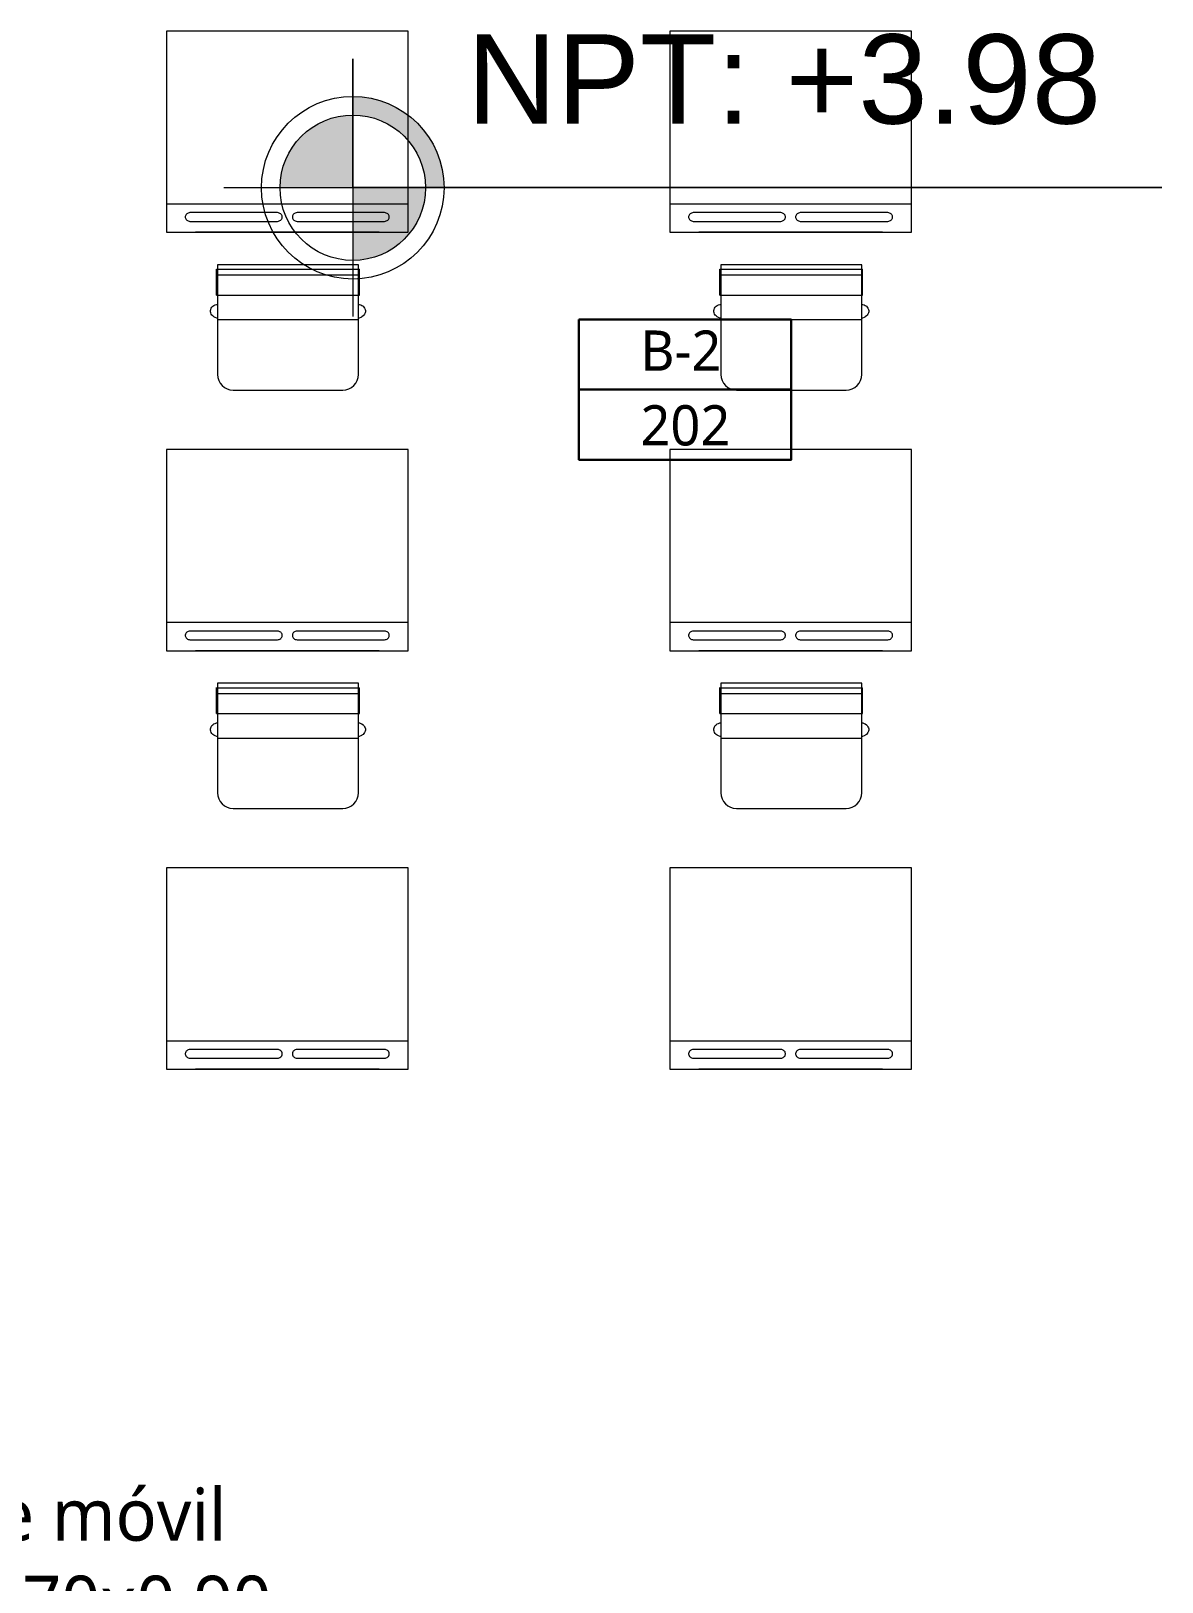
# Model space of a CAD drawing. Header units: metres. Extents: x 28 to 239, y -1 to 113.
# Drawn here: x 124.705 to 127.514, y 69.763 to 73.616 of the extents above; entities that cross this region are included whole.
import ezdxf
from ezdxf import colors
from ezdxf.entities.mleader import LeaderData, LeaderLine
from ezdxf.math import Vec2, Vec3

# ---------------------------------------------------------------- set-up
doc = ezdxf.new("R2010")
doc.units = ezdxf.units.M
for name, color, linetype, lineweight in [('Equipamiento SR', 23, 'Continuous', 0), ('GRAFO 0 BLANCO', 7, 'Continuous', 0), ('GRAFO01', 7, 'Continuous', 0), ('letras sr', 7, 'Continuous', 5), ('TEXTO 100', 7, 'Continuous', 20)]:
    doc.layers.add(name, color=color, linetype=linetype, lineweight=lineweight)
doc.layers.add('Mobiliario', color=7, linetype='Continuous', lineweight=0, true_color=0x7f7f7f)
doc.styles.add('Generales', font='trebuc.ttf', dxfattribs={"height": 0.1})
doc.styles.add('JOS', font='arial.ttf', dxfattribs={"height": 1})
doc.styles.add('Santa Rosa 1 50', font='trebuc.ttf')

# ---------------------------------------------------------------- blocks, each defined once
blk = doc.blocks.new('A$C3A47622C')
at = {"layer": 'Mobiliario', "linetype": 'Continuous'}
for p, q in [((0.02513286049277497, 0.3695969807329362), (0.0111148983882714, 0.3695969807329362)), ((0.0111148983882714, 0.01495383619243995), (0.0111148983882714, 0.3695969807329362)), ((0.07519002320935897, 0.3695969807329362), (0.02513286049277497, 0.3695969807329362)), ((0.02513286049277497, 0.01495383619243995), (0.02513286049277497, 0.3695969807329362)), ((0.07519002320935897, 0.01495383619243995), (0.07519002320935897, 0.3695969807329362)), ((0.09829334479286445, 0.3672754084626888), (0.0986996184100235, 0.3699667558818192)), ((0.0986996184100235, 0.3699667558818192), (0.09970825050464782, 0.3732058299352872)), ((0.09970825050464782, 0.3732058299352872), (0.1011840917802402, 0.3761907430684985)), ((0.1011840917802402, 0.3761907430684985), (0.1030816019917182, 0.3788328344953271)), ((0.1030816019917182, 0.3788328344953271), (0.1053417474880547, 0.3810473839090136)), ((0.1053417474880547, 0.3810473839090136), (0.1078987479152431, 0.3827713436394191)), ((0.1078987479152431, 0.3827713436394191), (0.110671642837616, 0.3839515172148609)), ((0.110671642837616, 0.3839515172148609), (0.1135777851437183, 0.3845504700811944)), ((0.1135777851437183, 0.3845504700811944), (0.1165294676949031, 0.3845504700811944)), ((0.1165294676949031, 0.3845504700811944), (0.1194356100010197, 0.3839515172148609)), ((0.1194356100010197, 0.3839515172148609), (0.1222085049233925, 0.3827713436394191)), ((0.1222085049233925, 0.3827713436394191), (0.124765505350581, 0.3810473839090136)), ((0.124765505350581, 0.3810473839090136), (0.1270256508469174, 0.3788328344953271)), ((0.1270256508469174, 0.3788328344953271), (0.1289231610583954, 0.3761907430684985)), ((0.1289231610583954, 0.3761907430684985), (0.1296602383583263, 0.3746992716217363)), ((0.1296602383583263, 0.3746992716217363), (0.1333294798732965, 0.3672754084626888)), ((0.07519002320935897, 0.01495383619243995), (0.01083081400231833, 0.01495383619243995)), ((0.0986996184100235, 0.01458406104355703), (0.09829334479286445, 0.01727540846268738)), ((0.09970825050464782, 0.01134498699008901), (0.0986996184100235, 0.01458406104355703)), ((0.1011840917802402, 0.008360073856877648), (0.09970825050464782, 0.01134498699008901)), ((0.1030816019917182, 0.005717982430049062), (0.1011840917802402, 0.008360073856877648)), ((0.1053417474880547, 0.003503433016362578), (0.1030816019917182, 0.005717982430049062)), ((0.1078987479152431, 0.001779473285957067), (0.1053417474880547, 0.003503433016362578)), ((0.110671642837616, 0.0005992997105153108), (0.1078987479152431, 0.001779473285957067)), ((0.1135777851437183, 3.468441818199608e-07), (0.110671642837616, 0.0005992997105153108)), ((0.1165294676949031, 3.468441818199608e-07), (0.1135777851437183, 3.468441818199608e-07)), ((0.1194356100010197, 0.0005992997105153108), (0.1165294676949031, 3.468441818199608e-07)), ((0.1222085049233925, 0.001779473285957067), (0.1194356100010197, 0.0005992997105153108)), ((0.124765505350581, 0.003503433016362578), (0.1222085049233925, 0.001779473285957067)), ((0.1270256508469174, 0.005717982430049062), (0.124765505350581, 0.003503433016362578)), ((0.1289231610583954, 0.008360073856877648), (0.1270256508469174, 0.005717982430049062)), ((0.1296602383583263, 0.009851545303639853), (0.1289231610583954, 0.008360073856877648)), ((0.1333294798732965, 0.01727540846268738), (0.1296602383583263, 0.009851545303639853))]:
    blk.add_line(p, q, dxfattribs=at)
at = {"layer": 'Mobiliario'}
blk.add_line((0.1361148983882714, 0.01727540846268738), (0.1361148983882714, 0.3672754084626888), dxfattribs=at)
at = {"layer": 'Mobiliario', "linetype": 'Continuous'}
blk.add_lwpolyline([(3.787277165656633e-06, 0.01727540846268738), (0.2722260094993771, 0.01727540846268738, 0.414213562373095), (0.3111148983882686, 0.0561642973515788), (0.3111148983882686, 0.3283865195737974, 0.414213562373095), (0.2722260094993771, 0.3672754084626888), (3.787277165656633e-06, 0.3672754084626888), (3.787277165656633e-06, 0.01727540846268738)], format="xyb", dxfattribs=at)

msp = doc.modelspace()

# ---------------------------------------------------------------- hatches: boundary and pattern name
at = {"layer": 'TEXTO 100', "ltscale": 1.3}
h = msp.add_hatch(color=256, dxfattribs=at)
edge = h.paths.add_edge_path()
edge.add_line((125.6845172395014, 73.2267392436722), (125.5038738997724, 73.22673924652364))
edge.add_line((125.5038738997724, 73.22673924652364), (125.5038738997724, 73.0460959071514))
edge.add_arc((125.5038739013769, 73.22673924652364), 0.1806433393724134, 269.9999994913017, 359.9999990956475)
edge = h.paths.add_edge_path()
edge.add_arc((125.5038739010202, 73.2267392436722), 0.1806433422236752, 90.00000039565423, 180)
edge.add_line((125.3232305600443, 73.2267392436722), (125.5038738997733, 73.22673924652364))
edge.add_line((125.5038738997724, 73.22673924652364), (125.5038738997724, 73.40738258589587))
edge = h.paths.add_edge_path()
edge.add_line((125.5038738997724, 73.4534762830165), (125.5038738997724, 73.40738258589587))
edge.add_arc((125.5038738985255, 73.2267392436722), 0.1806433422236752, 0, 89.99999960434582, ccw=False)
edge.add_line((125.6845172395014, 73.2267392436722), (125.7306109394735, 73.22673924652364))
edge.add_arc((125.5038739013769, 73.22673924652364), 0.2267370380968789, 0, 90.00000040528428)

# ---------------------------------------------------------------- linework, layer by layer
at = {"layer": 'GRAFO 0 BLANCO', "color": 1, "lineweight": 30}
msp.add_lwpolyline([(126.0656632464331, 72.89909012448666), (126.5928293639769, 72.89909012448666), (126.5928293639769, 72.55117087878094), (126.0656632464331, 72.55117087878094)], close=True, dxfattribs=at)
msp.add_lwpolyline([(126.5928293639769, 72.7251305016338), (126.0656632464331, 72.7251305016338)], dxfattribs=at)
at = {"layer": 'Mobiliario', "linetype": 'Continuous', "lineweight": 0}
for p, q in [((125.0411132045582, 73.61605536579), (125.0411132045582, 73.11605536579)), ((125.6411132045582, 73.61605536579), (125.0411132045582, 73.61605536579)), ((125.6411132045582, 73.11605536579), (125.6411132045582, 73.61605536579)), ((126.2911132045582, 73.61605536799865), (126.2911132045582, 73.11605536799865)), ((126.8911132045582, 73.61605536799865), (126.2911132045582, 73.61605536799865)), ((126.8911132045582, 73.11605536799865), (126.8911132045582, 73.61605536799865)), ((125.0411132045582, 73.1865343165019), (125.6411132045582, 73.1865343165019)), ((125.6260943028497, 73.1865343165019), (125.6260943028497, 73.18610710563146)), ((126.2911132045582, 73.18653431871061), (126.8911132045582, 73.18653431871061)), ((126.8760943028497, 73.18653431871061), (126.8760943028497, 73.18610710784012)), ((125.0881817138719, 73.15682255946487), (125.0877966727436, 73.15495324083369)), ((125.0877966727436, 73.15495324083369), (125.0877966727436, 73.1530578992053)), ((125.0877966727436, 73.1530578992053), (125.0881817138719, 73.15118858057411)), ((125.088939130302, 73.1586051347721), (125.0881817138719, 73.15682255946487)), ((125.0881817138719, 73.15118858057411), (125.088939130302, 73.14940600526685)), ((125.0900486567114, 73.160248920761), (125.088939130302, 73.1586051347721)), ((125.088939130302, 73.14940600526685), (125.0900486567114, 73.14776221927795)), ((125.0914722956202, 73.16170187143723), (125.0900486567114, 73.160248920761)), ((125.0900486567114, 73.14776221927795), (125.0914722956202, 73.14630926860175)), ((125.0931695163833, 73.16292061513877), (125.0914722956202, 73.16170187143723)), ((125.0914722956202, 73.14630926860175), (125.0931695163833, 73.14509052490021)), ((125.0950896556945, 73.16387045453607), (125.0931695163833, 73.16292061513877)), ((125.0931695163833, 73.14509052490021), (125.0950896556945, 73.14414068550292)), ((125.097171917586, 73.16451886088262), (125.0950896556945, 73.16387045453607)), ((125.0950896556945, 73.14414068550292), (125.097171917586, 73.14349227915636)), ((125.0993555060903, 73.16484848551363), (125.097171917586, 73.16451886088262)), ((125.097171917586, 73.14349227915636), (125.0993555060903, 73.14316265452536)), ((125.1004624993343, 73.16484848551363), (125.0993555060903, 73.16484848551363)), ((125.0993555060903, 73.14316265452536), (125.1004624993343, 73.14316265452536)), ((125.3157815513767, 73.16484848551363), (125.1004624993343, 73.16484848551363)), ((125.1004624993343, 73.14316265452536), (125.3157815513767, 73.14316265452536)), ((125.3168885446208, 73.16484848551363), (125.3157815513767, 73.16484848551363)), ((125.3157815513767, 73.14316265452536), (125.3168885446208, 73.14316265452536)), ((125.319072133125, 73.16451886088262), (125.3168885446208, 73.16484848551363)), ((125.3168885446208, 73.14316265452536), (125.319072133125, 73.14349227915636)), ((125.3211543950165, 73.16387045453607), (125.319072133125, 73.16451886088262)), ((125.319072133125, 73.14349227915636), (125.3211543950165, 73.14414068550292)), ((125.3230745343277, 73.16292061513877), (125.3211543950165, 73.16387045453607)), ((125.3211543950165, 73.14414068550292), (125.3230745343277, 73.14509052490021)), ((125.3247717550909, 73.16170187143723), (125.3230745343277, 73.16292061513877)), ((125.3230745343277, 73.14509052490021), (125.3247717550909, 73.14630926860175)), ((125.3261953939997, 73.160248920761), (125.3247717550909, 73.16170187143723)), ((125.3247717550909, 73.14630926860175), (125.3261953939997, 73.14776221927795)), ((125.327304920409, 73.1586051347721), (125.3261953939997, 73.160248920761)), ((125.3261953939997, 73.14776221927795), (125.327304920409, 73.14940600526685)), ((125.3280623368391, 73.15682255946487), (125.327304920409, 73.1586051347721)), ((125.327304920409, 73.14940600526685), (125.3280623368391, 73.15118858057411)), ((125.3284473779674, 73.15495324083369), (125.3280623368391, 73.15682255946487)), ((125.3280623368391, 73.15118858057411), (125.3284473779674, 73.1530578992053)), ((125.3284473779674, 73.1530578992053), (125.3284473779674, 73.15495324083369)), ((125.3541640722773, 73.15682255946487), (125.353779031149, 73.15495324083369)), ((125.353779031149, 73.15495324083369), (125.353779031149, 73.1530578992053)), ((125.353779031149, 73.1530578992053), (125.3541640722773, 73.15118858057411)), ((125.3549214887074, 73.1586051347721), (125.3541640722773, 73.15682255946487)), ((125.3541640722773, 73.15118858057411), (125.3549214887074, 73.14940600526685)), ((125.3560310151167, 73.160248920761), (125.3549214887074, 73.1586051347721)), ((125.3549214887074, 73.14940600526685), (125.3560310151167, 73.14776221927795)), ((125.3574546540256, 73.16170187143723), (125.3560310151167, 73.160248920761)), ((125.3560310151167, 73.14776221927795), (125.3574546540256, 73.14630926860175)), ((125.3591518747887, 73.16292061513877), (125.3574546540256, 73.16170187143723)), ((125.3574546540256, 73.14630926860175), (125.3591518747887, 73.14509052490021)), ((125.3610720140999, 73.16387045453607), (125.3591518747887, 73.16292061513877)), ((125.3591518747887, 73.14509052490021), (125.3610720140999, 73.14414068550292)), ((125.3631542759914, 73.16451886088262), (125.3610720140999, 73.16387045453607)), ((125.3610720140999, 73.14414068550292), (125.3631542759914, 73.14349227915636)), ((125.3653378644956, 73.16484848551363), (125.3631542759914, 73.16451886088262)), ((125.3631542759914, 73.14349227915636), (125.3653378644956, 73.14316265452536)), ((125.3664448577397, 73.16484848551363), (125.3653378644956, 73.16484848551363)), ((125.3653378644956, 73.14316265452536), (125.3664448577397, 73.14316265452536)), ((125.5817639097821, 73.16484848551363), (125.3664448577397, 73.16484848551363)), ((125.3664448577397, 73.14316265452536), (125.5817639097821, 73.14316265452536)), ((125.5828709030262, 73.16484848551363), (125.5817639097821, 73.16484848551363)), ((125.5817639097821, 73.14316265452536), (125.5828709030262, 73.14316265452536)), ((125.5850544915304, 73.16451886088262), (125.5828709030262, 73.16484848551363)), ((125.5828709030262, 73.14316265452536), (125.5850544915304, 73.14349227915636)), ((125.5871367534219, 73.16387045453607), (125.5850544915304, 73.16451886088262)), ((125.5850544915304, 73.14349227915636), (125.5871367534219, 73.14414068550292)), ((125.5890568927331, 73.16292061513877), (125.5871367534219, 73.16387045453607)), ((125.5871367534219, 73.14414068550292), (125.5890568927331, 73.14509052490021)), ((125.5907541134962, 73.16170187143723), (125.5890568927331, 73.16292061513877)), ((125.5890568927331, 73.14509052490021), (125.5907541134962, 73.14630926860175)), ((125.592177752405, 73.160248920761), (125.5907541134962, 73.16170187143723)), ((125.5907541134962, 73.14630926860175), (125.592177752405, 73.14776221927795)), ((125.5932872788144, 73.1586051347721), (125.592177752405, 73.160248920761)), ((125.592177752405, 73.14776221927795), (125.5932872788144, 73.14940600526685)), ((125.5940446952445, 73.15682255946487), (125.5932872788144, 73.1586051347721)), ((125.5932872788144, 73.14940600526685), (125.5940446952445, 73.15118858057411)), ((125.5944297363728, 73.15495324083369), (125.5940446952445, 73.15682255946487)), ((125.5940446952445, 73.15118858057411), (125.5944297363728, 73.1530578992053)), ((125.5944297363728, 73.1530578992053), (125.5944297363728, 73.15495324083369)), ((126.3381817138719, 73.15682256167355), (126.3377966727436, 73.15495324304234)), ((126.3377966727436, 73.15495324304234), (126.3377966727436, 73.15305790141397)), ((126.3377966727436, 73.15305790141397), (126.3381817138719, 73.1511885827828)), ((126.338939130302, 73.15860513698078), (126.3381817138719, 73.15682256167355)), ((126.3381817138719, 73.1511885827828), (126.338939130302, 73.14940600747556)), ((126.3400486567114, 73.16024892296971), (126.338939130302, 73.15860513698078)), ((126.338939130302, 73.14940600747556), (126.3400486567114, 73.14776222148666)), ((126.3414722956202, 73.16170187364591), (126.3400486567114, 73.16024892296971)), ((126.3400486567114, 73.14776222148666), (126.3414722956202, 73.1463092708104)), ((126.3431695163833, 73.16292061734745), (126.3414722956202, 73.16170187364591)), ((126.3414722956202, 73.1463092708104), (126.3431695163833, 73.14509052710886)), ((126.3450896556945, 73.16387045674472), (126.3431695163833, 73.16292061734745)), ((126.3431695163833, 73.14509052710886), (126.3450896556945, 73.1441406877116)), ((126.347171917586, 73.16451886309127), (126.3450896556945, 73.16387045674472)), ((126.3450896556945, 73.1441406877116), (126.347171917586, 73.14349228136504)), ((126.3493555060903, 73.16484848772231), (126.347171917586, 73.16451886309127)), ((126.347171917586, 73.14349228136504), (126.3493555060903, 73.143162656734)), ((126.3504624993343, 73.16484848772231), (126.3493555060903, 73.16484848772231)), ((126.3493555060903, 73.143162656734), (126.3504624993343, 73.143162656734)), ((126.5657815513767, 73.16484848772231), (126.3504624993343, 73.16484848772231)), ((126.3504624993343, 73.143162656734), (126.5657815513767, 73.143162656734)), ((126.5668885446208, 73.16484848772231), (126.5657815513767, 73.16484848772231)), ((126.5657815513767, 73.143162656734), (126.5668885446208, 73.143162656734)), ((126.569072133125, 73.16451886309127), (126.5668885446208, 73.16484848772231)), ((126.5668885446208, 73.143162656734), (126.569072133125, 73.14349228136504)), ((126.5711543950165, 73.16387045674472), (126.569072133125, 73.16451886309127)), ((126.569072133125, 73.14349228136504), (126.5711543950165, 73.1441406877116)), ((126.5730745343277, 73.16292061734745), (126.5711543950165, 73.16387045674472)), ((126.5711543950165, 73.1441406877116), (126.5730745343277, 73.14509052710886)), ((126.5747717550909, 73.16170187364591), (126.5730745343277, 73.16292061734745)), ((126.5730745343277, 73.14509052710886), (126.5747717550909, 73.1463092708104)), ((126.5761953939997, 73.16024892296971), (126.5747717550909, 73.16170187364591)), ((126.5747717550909, 73.1463092708104), (126.5761953939997, 73.14776222148666)), ((126.577304920409, 73.15860513698078), (126.5761953939997, 73.16024892296971)), ((126.5761953939997, 73.14776222148666), (126.577304920409, 73.14940600747556)), ((126.5780623368391, 73.15682256167355), (126.577304920409, 73.15860513698078)), ((126.577304920409, 73.14940600747556), (126.5780623368391, 73.1511885827828)), ((126.5784473779674, 73.15495324304234), (126.5780623368391, 73.15682256167355)), ((126.5780623368391, 73.1511885827828), (126.5784473779674, 73.15305790141397)), ((126.5784473779674, 73.15305790141397), (126.5784473779674, 73.15495324304234)), ((126.6041640722773, 73.15682256167355), (126.603779031149, 73.15495324304234)), ((126.603779031149, 73.15495324304234), (126.603779031149, 73.15305790141397)), ((126.603779031149, 73.15305790141397), (126.6041640722773, 73.1511885827828)), ((126.6049214887074, 73.15860513698078), (126.6041640722773, 73.15682256167355)), ((126.6041640722773, 73.1511885827828), (126.6049214887074, 73.14940600747556)), ((126.6060310151167, 73.16024892296971), (126.6049214887074, 73.15860513698078)), ((126.6049214887074, 73.14940600747556), (126.6060310151167, 73.14776222148666)), ((126.6074546540256, 73.16170187364591), (126.6060310151167, 73.16024892296971)), ((126.6060310151167, 73.14776222148666), (126.6074546540256, 73.1463092708104)), ((126.6091518747887, 73.16292061734745), (126.6074546540256, 73.16170187364591)), ((126.6074546540256, 73.1463092708104), (126.6091518747887, 73.14509052710886)), ((126.6110720140999, 73.16387045674472), (126.6091518747887, 73.16292061734745)), ((126.6091518747887, 73.14509052710886), (126.6110720140999, 73.1441406877116)), ((126.6131542759914, 73.16451886309127), (126.6110720140999, 73.16387045674472)), ((126.6110720140999, 73.1441406877116), (126.6131542759914, 73.14349228136504)), ((126.6153378644956, 73.16484848772231), (126.6131542759914, 73.16451886309127)), ((126.6131542759914, 73.14349228136504), (126.6153378644956, 73.143162656734)), ((126.6164448577397, 73.16484848772231), (126.6153378644956, 73.16484848772231)), ((126.6153378644956, 73.143162656734), (126.6164448577397, 73.143162656734)), ((126.8317639097821, 73.16484848772231), (126.6164448577397, 73.16484848772231)), ((126.6164448577397, 73.143162656734), (126.8317639097821, 73.143162656734)), ((126.8328709030262, 73.16484848772231), (126.8317639097821, 73.16484848772231)), ((126.8317639097821, 73.143162656734), (126.8328709030262, 73.143162656734)), ((126.8350544915304, 73.16451886309127), (126.8328709030262, 73.16484848772231)), ((126.8328709030262, 73.143162656734), (126.8350544915304, 73.14349228136504)), ((126.8371367534219, 73.16387045674472), (126.8350544915304, 73.16451886309127)), ((126.8350544915304, 73.14349228136504), (126.8371367534219, 73.1441406877116)), ((126.8390568927331, 73.16292061734745), (126.8371367534219, 73.16387045674472)), ((126.8371367534219, 73.1441406877116), (126.8390568927331, 73.14509052710886)), ((126.8407541134962, 73.16170187364591), (126.8390568927331, 73.16292061734745)), ((126.8390568927331, 73.14509052710886), (126.8407541134962, 73.1463092708104)), ((126.842177752405, 73.16024892296971), (126.8407541134962, 73.16170187364591)), ((126.8407541134962, 73.1463092708104), (126.842177752405, 73.14776222148666)), ((126.8432872788144, 73.15860513698078), (126.842177752405, 73.16024892296971)), ((126.842177752405, 73.14776222148666), (126.8432872788144, 73.14940600747556)), ((126.8440446952445, 73.15682256167355), (126.8432872788144, 73.15860513698078)), ((126.8432872788144, 73.14940600747556), (126.8440446952445, 73.1511885827828)), ((126.8444297363728, 73.15495324304234), (126.8440446952445, 73.15682256167355)), ((126.8440446952445, 73.1511885827828), (126.8444297363728, 73.15305790141397)), ((126.8444297363728, 73.15305790141397), (126.8444297363728, 73.15495324304234)), ((125.0411132045582, 73.11605536579), (125.6411132045582, 73.11605536579)), ((125.5690980831914, 73.11605536579), (125.113128325925, 73.11605536579)), ((126.2911132045582, 73.11605536799865), (126.8911132045582, 73.11605536799865)), ((126.8190980831914, 73.11605536799865), (126.363128325925, 73.11605536799865)), ((125.0411132078713, 72.57663235891087), (125.0411132078713, 72.07663235891087)), ((125.6411132078713, 72.57663235891087), (125.0411132078713, 72.57663235891087)), ((125.6411132078713, 72.07663235891087), (125.6411132078713, 72.57663235891087)), ((126.2911132078713, 72.57663236111958), (126.2911132078713, 72.07663236111958)), ((126.8911132078713, 72.57663236111958), (126.2911132078713, 72.57663236111958)), ((126.8911132078713, 72.07663236111958), (126.8911132078713, 72.57663236111958)), ((125.0411132078713, 72.14711130962283), (125.6411132078713, 72.14711130962283)), ((125.6260943061627, 72.14711130962283), (125.6260943061627, 72.14668409875233)), ((126.2911132078713, 72.14711131183148), (126.8911132078713, 72.14711131183148)), ((126.8760943061627, 72.14711131183148), (126.8760943061627, 72.14668410096104)), ((125.088181717185, 72.11739955258577), (125.0877966760567, 72.11553023395456)), ((125.0877966760567, 72.11553023395456), (125.0877966760567, 72.11363489232619)), ((125.0877966760567, 72.11363489232619), (125.088181717185, 72.11176557369501)), ((125.0889391336151, 72.119182127893), (125.088181717185, 72.11739955258577)), ((125.088181717185, 72.11176557369501), (125.0889391336151, 72.10998299838778)), ((125.0900486600245, 72.12082591388193), (125.0889391336151, 72.119182127893)), ((125.0889391336151, 72.10998299838778), (125.0900486600245, 72.10833921239887)), ((125.0914722989332, 72.12227886455813), (125.0900486600245, 72.12082591388193)), ((125.0900486600245, 72.10833921239887), (125.0914722989332, 72.10688626172262)), ((125.0931695196964, 72.12349760825967), (125.0914722989332, 72.12227886455813)), ((125.0914722989332, 72.10688626172262), (125.0931695196964, 72.10566751802108)), ((125.0950896590076, 72.12444744765693), (125.0931695196964, 72.12349760825967)), ((125.0931695196964, 72.10566751802108), (125.0950896590076, 72.10471767862381)), ((125.0971719208991, 72.12509585400349), (125.0950896590076, 72.12444744765693)), ((125.0950896590076, 72.10471767862381), (125.0971719208991, 72.10406927227726)), ((125.0993555094033, 72.12542547863453), (125.0971719208991, 72.12509585400349)), ((125.0971719208991, 72.10406927227726), (125.0993555094033, 72.10373964764622)), ((125.1004625026474, 72.12542547863453), (125.0993555094033, 72.12542547863453)), ((125.0993555094033, 72.10373964764622), (125.1004625026474, 72.10373964764622)), ((125.3157815546898, 72.12542547863453), (125.1004625026474, 72.12542547863453)), ((125.1004625026474, 72.10373964764622), (125.3157815546898, 72.10373964764622)), ((125.3168885479338, 72.12542547863453), (125.3157815546898, 72.12542547863453)), ((125.3157815546898, 72.10373964764622), (125.3168885479338, 72.10373964764622)), ((125.3190721364381, 72.12509585400349), (125.3168885479338, 72.12542547863453)), ((125.3168885479338, 72.10373964764622), (125.3190721364381, 72.10406927227726)), ((125.3211543983296, 72.12444744765693), (125.3190721364381, 72.12509585400349)), ((125.3190721364381, 72.10406927227726), (125.3211543983296, 72.10471767862381)), ((125.3230745376408, 72.12349760825967), (125.3211543983296, 72.12444744765693)), ((125.3211543983296, 72.10471767862381), (125.3230745376408, 72.10566751802108)), ((125.3247717584039, 72.12227886455813), (125.3230745376408, 72.12349760825967)), ((125.3230745376408, 72.10566751802108), (125.3247717584039, 72.10688626172262)), ((125.3261953973127, 72.12082591388193), (125.3247717584039, 72.12227886455813)), ((125.3247717584039, 72.10688626172262), (125.3261953973127, 72.10833921239887)), ((125.3273049237221, 72.119182127893), (125.3261953973127, 72.12082591388193)), ((125.3261953973127, 72.10833921239887), (125.3273049237221, 72.10998299838778)), ((125.3280623401522, 72.11739955258577), (125.3273049237221, 72.119182127893)), ((125.3273049237221, 72.10998299838778), (125.3280623401522, 72.11176557369501)), ((125.3284473812805, 72.11553023395456), (125.3280623401522, 72.11739955258577)), ((125.3280623401522, 72.11176557369501), (125.3284473812805, 72.11363489232619)), ((125.3284473812805, 72.11363489232619), (125.3284473812805, 72.11553023395456)), ((125.3541640755903, 72.11739955258577), (125.353779034462, 72.11553023395456)), ((125.353779034462, 72.11553023395456), (125.353779034462, 72.11363489232619)), ((125.353779034462, 72.11363489232619), (125.3541640755903, 72.11176557369501)), ((125.3549214920205, 72.119182127893), (125.3541640755903, 72.11739955258577)), ((125.3541640755903, 72.11176557369501), (125.3549214920205, 72.10998299838778)), ((125.3560310184298, 72.12082591388193), (125.3549214920205, 72.119182127893)), ((125.3549214920205, 72.10998299838778), (125.3560310184298, 72.10833921239887)), ((125.3574546573386, 72.12227886455813), (125.3560310184298, 72.12082591388193)), ((125.3560310184298, 72.10833921239887), (125.3574546573386, 72.10688626172262)), ((125.3591518781018, 72.12349760825967), (125.3574546573386, 72.12227886455813)), ((125.3574546573386, 72.10688626172262), (125.3591518781018, 72.10566751802108)), ((125.3610720174129, 72.12444744765693), (125.3591518781018, 72.12349760825967)), ((125.3591518781018, 72.10566751802108), (125.3610720174129, 72.10471767862381)), ((125.3631542793045, 72.12509585400349), (125.3610720174129, 72.12444744765693)), ((125.3610720174129, 72.10471767862381), (125.3631542793045, 72.10406927227726)), ((125.3653378678087, 72.12542547863453), (125.3631542793045, 72.12509585400349)), ((125.3631542793045, 72.10406927227726), (125.3653378678087, 72.10373964764622)), ((125.3664448610527, 72.12542547863453), (125.3653378678087, 72.12542547863453)), ((125.3653378678087, 72.10373964764622), (125.3664448610527, 72.10373964764622)), ((125.5817639130952, 72.12542547863453), (125.3664448610527, 72.12542547863453)), ((125.3664448610527, 72.10373964764622), (125.5817639130952, 72.10373964764622)), ((125.5828709063392, 72.12542547863453), (125.5817639130952, 72.12542547863453)), ((125.5817639130952, 72.10373964764622), (125.5828709063392, 72.10373964764622)), ((125.5850544948435, 72.12509585400349), (125.5828709063392, 72.12542547863453)), ((125.5828709063392, 72.10373964764622), (125.5850544948435, 72.10406927227726)), ((125.5871367567349, 72.12444744765693), (125.5850544948435, 72.12509585400349)), ((125.5850544948435, 72.10406927227726), (125.5871367567349, 72.10471767862381)), ((125.5890568960461, 72.12349760825967), (125.5871367567349, 72.12444744765693)), ((125.5871367567349, 72.10471767862381), (125.5890568960461, 72.10566751802108)), ((125.5907541168093, 72.12227886455813), (125.5890568960461, 72.12349760825967)), ((125.5890568960461, 72.10566751802108), (125.5907541168093, 72.10688626172262)), ((125.5921777557181, 72.12082591388193), (125.5907541168093, 72.12227886455813)), ((125.5907541168093, 72.10688626172262), (125.5921777557181, 72.10833921239887)), ((125.5932872821274, 72.119182127893), (125.5921777557181, 72.12082591388193)), ((125.5921777557181, 72.10833921239887), (125.5932872821274, 72.10998299838778)), ((125.5940446985576, 72.11739955258577), (125.5932872821274, 72.119182127893)), ((125.5932872821274, 72.10998299838778), (125.5940446985576, 72.11176557369501)), ((125.5944297396859, 72.11553023395456), (125.5940446985576, 72.11739955258577)), ((125.5940446985576, 72.11176557369501), (125.5944297396859, 72.11363489232619)), ((125.5944297396859, 72.11363489232619), (125.5944297396859, 72.11553023395456)), ((126.338181717185, 72.11739955479445), (126.3377966760567, 72.11553023616327)), ((126.3377966760567, 72.11553023616327), (126.3377966760567, 72.11363489453487)), ((126.3377966760567, 72.11363489453487), (126.338181717185, 72.11176557590369)), ((126.3389391336151, 72.11918213010168), (126.338181717185, 72.11739955479445)), ((126.338181717185, 72.11176557590369), (126.3389391336151, 72.10998300059643)), ((126.3400486600245, 72.12082591609058), (126.3389391336151, 72.11918213010168)), ((126.3389391336151, 72.10998300059643), (126.3400486600245, 72.10833921460753)), ((126.3414722989332, 72.1222788667668), (126.3400486600245, 72.12082591609058)), ((126.3400486600245, 72.10833921460753), (126.3414722989332, 72.10688626393133)), ((126.3431695196964, 72.12349761046835), (126.3414722989332, 72.1222788667668)), ((126.3414722989332, 72.10688626393133), (126.3431695196964, 72.10566752022979)), ((126.3450896590076, 72.12444744986564), (126.3431695196964, 72.12349761046835)), ((126.3431695196964, 72.10566752022979), (126.3450896590076, 72.1047176808325)), ((126.3471719208991, 72.1250958562122), (126.3450896590076, 72.12444744986564)), ((126.3450896590076, 72.1047176808325), (126.3471719208991, 72.10406927448594)), ((126.3493555094033, 72.1254254808432), (126.3471719208991, 72.1250958562122)), ((126.3471719208991, 72.10406927448594), (126.3493555094033, 72.10373964985493)), ((126.3504625026474, 72.1254254808432), (126.3493555094033, 72.1254254808432)), ((126.3493555094033, 72.10373964985493), (126.3504625026474, 72.10373964985493)), ((126.5657815546898, 72.1254254808432), (126.3504625026474, 72.1254254808432)), ((126.3504625026474, 72.10373964985493), (126.5657815546898, 72.10373964985493)), ((126.5668885479338, 72.1254254808432), (126.5657815546898, 72.1254254808432)), ((126.5657815546898, 72.10373964985493), (126.5668885479338, 72.10373964985493)), ((126.5690721364381, 72.1250958562122), (126.5668885479338, 72.1254254808432)), ((126.5668885479338, 72.10373964985493), (126.5690721364381, 72.10406927448594)), ((126.5711543983296, 72.12444744986564), (126.5690721364381, 72.1250958562122)), ((126.5690721364381, 72.10406927448594), (126.5711543983296, 72.1047176808325)), ((126.5730745376408, 72.12349761046835), (126.5711543983296, 72.12444744986564)), ((126.5711543983296, 72.1047176808325), (126.5730745376408, 72.10566752022979)), ((126.5747717584039, 72.1222788667668), (126.5730745376408, 72.12349761046835)), ((126.5730745376408, 72.10566752022979), (126.5747717584039, 72.10688626393133)), ((126.5761953973127, 72.12082591609058), (126.5747717584039, 72.1222788667668)), ((126.5747717584039, 72.10688626393133), (126.5761953973127, 72.10833921460753)), ((126.5773049237221, 72.11918213010168), (126.5761953973127, 72.12082591609058)), ((126.5761953973127, 72.10833921460753), (126.5773049237221, 72.10998300059643)), ((126.5780623401522, 72.11739955479445), (126.5773049237221, 72.11918213010168)), ((126.5773049237221, 72.10998300059643), (126.5780623401522, 72.11176557590369)), ((126.5784473812805, 72.11553023616327), (126.5780623401522, 72.11739955479445)), ((126.5780623401522, 72.11176557590369), (126.5784473812805, 72.11363489453487)), ((126.5784473812805, 72.11363489453487), (126.5784473812805, 72.11553023616327)), ((126.6041640755903, 72.11739955479445), (126.603779034462, 72.11553023616327)), ((126.603779034462, 72.11553023616327), (126.603779034462, 72.11363489453487)), ((126.603779034462, 72.11363489453487), (126.6041640755903, 72.11176557590369)), ((126.6049214920205, 72.11918213010168), (126.6041640755903, 72.11739955479445)), ((126.6041640755903, 72.11176557590369), (126.6049214920205, 72.10998300059643)), ((126.6060310184298, 72.12082591609058), (126.6049214920205, 72.11918213010168)), ((126.6049214920205, 72.10998300059643), (126.6060310184298, 72.10833921460753)), ((126.6074546573386, 72.1222788667668), (126.6060310184298, 72.12082591609058)), ((126.6060310184298, 72.10833921460753), (126.6074546573386, 72.10688626393133)), ((126.6091518781018, 72.12349761046835), (126.6074546573386, 72.1222788667668)), ((126.6074546573386, 72.10688626393133), (126.6091518781018, 72.10566752022979)), ((126.6110720174129, 72.12444744986564), (126.6091518781018, 72.12349761046835)), ((126.6091518781018, 72.10566752022979), (126.6110720174129, 72.1047176808325)), ((126.6131542793045, 72.1250958562122), (126.6110720174129, 72.12444744986564)), ((126.6110720174129, 72.1047176808325), (126.6131542793045, 72.10406927448594)), ((126.6153378678087, 72.1254254808432), (126.6131542793045, 72.1250958562122)), ((126.6131542793045, 72.10406927448594), (126.6153378678087, 72.10373964985493)), ((126.6164448610527, 72.1254254808432), (126.6153378678087, 72.1254254808432)), ((126.6153378678087, 72.10373964985493), (126.6164448610527, 72.10373964985493)), ((126.8317639130952, 72.1254254808432), (126.6164448610527, 72.1254254808432)), ((126.6164448610527, 72.10373964985493), (126.8317639130952, 72.10373964985493)), ((126.8328709063392, 72.1254254808432), (126.8317639130952, 72.1254254808432)), ((126.8317639130952, 72.10373964985493), (126.8328709063392, 72.10373964985493)), ((126.8350544948435, 72.1250958562122), (126.8328709063392, 72.1254254808432)), ((126.8328709063392, 72.10373964985493), (126.8350544948435, 72.10406927448594)), ((126.8371367567349, 72.12444744986564), (126.8350544948435, 72.1250958562122)), ((126.8350544948435, 72.10406927448594), (126.8371367567349, 72.1047176808325)), ((126.8390568960461, 72.12349761046835), (126.8371367567349, 72.12444744986564)), ((126.8371367567349, 72.1047176808325), (126.8390568960461, 72.10566752022979)), ((126.8407541168093, 72.1222788667668), (126.8390568960461, 72.12349761046835)), ((126.8390568960461, 72.10566752022979), (126.8407541168093, 72.10688626393133)), ((126.8421777557181, 72.12082591609058), (126.8407541168093, 72.1222788667668)), ((126.8407541168093, 72.10688626393133), (126.8421777557181, 72.10833921460753)), ((126.8432872821274, 72.11918213010168), (126.8421777557181, 72.12082591609058)), ((126.8421777557181, 72.10833921460753), (126.8432872821274, 72.10998300059643)), ((126.8440446985576, 72.11739955479445), (126.8432872821274, 72.11918213010168)), ((126.8432872821274, 72.10998300059643), (126.8440446985576, 72.11176557590369)), ((126.8444297396859, 72.11553023616327), (126.8440446985576, 72.11739955479445)), ((126.8440446985576, 72.11176557590369), (126.8444297396859, 72.11363489453487)), ((126.8444297396859, 72.11363489453487), (126.8444297396859, 72.11553023616327)), ((125.0411132078713, 72.07663235891087), (125.6411132078713, 72.07663235891087)), ((125.5690980865045, 72.07663235891087), (125.1131283292381, 72.07663235891087)), ((126.2911132078713, 72.07663236111958), (126.8911132078713, 72.07663236111958)), ((126.8190980865045, 72.07663236111958), (126.3631283292381, 72.07663236111958)), ((125.0411132111843, 71.5372093520318), (125.0411132111843, 71.0372093520318)), ((125.6411132111843, 71.5372093520318), (125.0411132111843, 71.5372093520318)), ((125.6411132111843, 71.0372093520318), (125.6411132111843, 71.5372093520318)), ((126.2911132111843, 71.53720935424045), (126.2911132111843, 71.03720935424045)), ((126.8911132111843, 71.53720935424045), (126.2911132111843, 71.53720935424045)), ((126.8911132111843, 71.03720935424045), (126.8911132111843, 71.53720935424045)), ((125.0411132111843, 71.1076883027437), (125.6411132111843, 71.1076883027437)), ((125.6260943094758, 71.1076883027437), (125.6260943094758, 71.10726109187326)), ((126.2911132111843, 71.1076883049524), (126.8911132111843, 71.1076883049524)), ((126.8760943094758, 71.1076883049524), (126.8760943094758, 71.1072610940819)), ((125.088181720498, 71.07797654570666), (125.0877966793697, 71.07610722707548)), ((125.0877966793697, 71.07610722707548), (125.0877966793697, 71.07421188544708)), ((125.0877966793697, 71.07421188544708), (125.088181720498, 71.0723425668159)), ((125.0889391369282, 71.0797591210139), (125.088181720498, 71.07797654570666)), ((125.088181720498, 71.0723425668159), (125.0889391369282, 71.07055999150865)), ((125.0900486633375, 71.0814029070028), (125.0889391369282, 71.0797591210139)), ((125.0889391369282, 71.07055999150865), (125.0900486633375, 71.06891620551974)), ((125.0914723022463, 71.08285585767902), (125.0900486633375, 71.0814029070028)), ((125.0900486633375, 71.06891620551974), (125.0914723022463, 71.06746325484355)), ((125.0931695230095, 71.08407460138056), (125.0914723022463, 71.08285585767902)), ((125.0914723022463, 71.06746325484355), (125.0931695230095, 71.066244511142)), ((125.0950896623206, 71.08502444077786), (125.0931695230095, 71.08407460138056)), ((125.0931695230095, 71.066244511142), (125.0950896623206, 71.06529467174471)), ((125.0971719242121, 71.08567284712441), (125.0950896623206, 71.08502444077786)), ((125.0950896623206, 71.06529467174471), (125.0971719242121, 71.06464626539815)), ((125.0993555127164, 71.08600247175542), (125.0971719242121, 71.08567284712441)), ((125.0971719242121, 71.06464626539815), (125.0993555127164, 71.06431664076715)), ((125.1004625059604, 71.08600247175542), (125.0993555127164, 71.08600247175542)), ((125.0993555127164, 71.06431664076715), (125.1004625059604, 71.06431664076715)), ((125.3157815580029, 71.08600247175542), (125.1004625059604, 71.08600247175542)), ((125.1004625059604, 71.06431664076715), (125.3157815580029, 71.06431664076715)), ((125.3168885512469, 71.08600247175542), (125.3157815580029, 71.08600247175542)), ((125.3157815580029, 71.06431664076715), (125.3168885512469, 71.06431664076715)), ((125.3190721397511, 71.08567284712441), (125.3168885512469, 71.08600247175542)), ((125.3168885512469, 71.06431664076715), (125.3190721397511, 71.06464626539815)), ((125.3211544016427, 71.08502444077786), (125.3190721397511, 71.08567284712441)), ((125.3190721397511, 71.06464626539815), (125.3211544016427, 71.06529467174471)), ((125.3230745409538, 71.08407460138056), (125.3211544016427, 71.08502444077786)), ((125.3211544016427, 71.06529467174471), (125.3230745409538, 71.066244511142)), ((125.324771761717, 71.08285585767902), (125.3230745409538, 71.08407460138056)), ((125.3230745409538, 71.066244511142), (125.324771761717, 71.06746325484355)), ((125.3261954006258, 71.0814029070028), (125.324771761717, 71.08285585767902)), ((125.324771761717, 71.06746325484355), (125.3261954006258, 71.06891620551974)), ((125.3273049270351, 71.0797591210139), (125.3261954006258, 71.0814029070028)), ((125.3261954006258, 71.06891620551974), (125.3273049270351, 71.07055999150865)), ((125.3280623434653, 71.07797654570666), (125.3273049270351, 71.0797591210139)), ((125.3273049270351, 71.07055999150865), (125.3280623434653, 71.0723425668159)), ((125.3284473845936, 71.07610722707548), (125.3280623434653, 71.07797654570666)), ((125.3280623434653, 71.0723425668159), (125.3284473845936, 71.07421188544708)), ((125.3284473845936, 71.07421188544708), (125.3284473845936, 71.07610722707548)), ((125.3541640789034, 71.07797654570666), (125.3537790377751, 71.07610722707548)), ((125.3537790377751, 71.07610722707548), (125.3537790377751, 71.07421188544708)), ((125.3537790377751, 71.07421188544708), (125.3541640789034, 71.0723425668159)), ((125.3549214953335, 71.0797591210139), (125.3541640789034, 71.07797654570666)), ((125.3541640789034, 71.0723425668159), (125.3549214953335, 71.07055999150865)), ((125.3560310217429, 71.0814029070028), (125.3549214953335, 71.0797591210139)), ((125.3549214953335, 71.07055999150865), (125.3560310217429, 71.06891620551974)), ((125.3574546606517, 71.08285585767902), (125.3560310217429, 71.0814029070028)), ((125.3560310217429, 71.06891620551974), (125.3574546606517, 71.06746325484355)), ((125.3591518814148, 71.08407460138056), (125.3574546606517, 71.08285585767902)), ((125.3574546606517, 71.06746325484355), (125.3591518814148, 71.066244511142)), ((125.361072020726, 71.08502444077786), (125.3591518814148, 71.08407460138056)), ((125.3591518814148, 71.066244511142), (125.361072020726, 71.06529467174471)), ((125.3631542826175, 71.08567284712441), (125.361072020726, 71.08502444077786)), ((125.361072020726, 71.06529467174471), (125.3631542826175, 71.06464626539815)), ((125.3653378711218, 71.08600247175542), (125.3631542826175, 71.08567284712441)), ((125.3631542826175, 71.06464626539815), (125.3653378711218, 71.06431664076715)), ((125.3664448643658, 71.08600247175542), (125.3653378711218, 71.08600247175542)), ((125.3653378711218, 71.06431664076715), (125.3664448643658, 71.06431664076715)), ((125.5817639164082, 71.08600247175542), (125.3664448643658, 71.08600247175542)), ((125.3664448643658, 71.06431664076715), (125.5817639164082, 71.06431664076715)), ((125.5828709096523, 71.08600247175542), (125.5817639164082, 71.08600247175542)), ((125.5817639164082, 71.06431664076715), (125.5828709096523, 71.06431664076715)), ((125.5850544981565, 71.08567284712441), (125.5828709096523, 71.08600247175542)), ((125.5828709096523, 71.06431664076715), (125.5850544981565, 71.06464626539815)), ((125.587136760048, 71.08502444077786), (125.5850544981565, 71.08567284712441)), ((125.5850544981565, 71.06464626539815), (125.587136760048, 71.06529467174471)), ((125.5890568993592, 71.08407460138056), (125.587136760048, 71.08502444077786)), ((125.587136760048, 71.06529467174471), (125.5890568993592, 71.066244511142)), ((125.5907541201224, 71.08285585767902), (125.5890568993592, 71.08407460138056)), ((125.5890568993592, 71.066244511142), (125.5907541201224, 71.06746325484355)), ((125.5921777590311, 71.0814029070028), (125.5907541201224, 71.08285585767902)), ((125.5907541201224, 71.06746325484355), (125.5921777590311, 71.06891620551974)), ((125.5932872854405, 71.0797591210139), (125.5921777590311, 71.0814029070028)), ((125.5921777590311, 71.06891620551974), (125.5932872854405, 71.07055999150865)), ((125.5940447018706, 71.07797654570666), (125.5932872854405, 71.0797591210139)), ((125.5932872854405, 71.07055999150865), (125.5940447018706, 71.0723425668159)), ((125.594429742999, 71.07610722707548), (125.5940447018706, 71.07797654570666)), ((125.5940447018706, 71.0723425668159), (125.594429742999, 71.07421188544708)), ((125.594429742999, 71.07421188544708), (125.594429742999, 71.07610722707548)), ((126.338181720498, 71.07797654791534), (126.3377966793697, 71.07610722928413)), ((126.3377966793697, 71.07610722928413), (126.3377966793697, 71.07421188765576)), ((126.3377966793697, 71.07421188765576), (126.338181720498, 71.07234256902458)), ((126.3389391369282, 71.07975912322257), (126.338181720498, 71.07797654791534)), ((126.338181720498, 71.07234256902458), (126.3389391369282, 71.07055999371735)), ((126.3400486633375, 71.0814029092115), (126.3389391369282, 71.07975912322257)), ((126.3389391369282, 71.07055999371735), (126.3400486633375, 71.06891620772845)), ((126.3414723022463, 71.0828558598877), (126.3400486633375, 71.0814029092115)), ((126.3400486633375, 71.06891620772845), (126.3414723022463, 71.0674632570522)), ((126.3431695230095, 71.08407460358924), (126.3414723022463, 71.0828558598877)), ((126.3414723022463, 71.0674632570522), (126.3431695230095, 71.06624451335065)), ((126.3450896623206, 71.08502444298651), (126.3431695230095, 71.08407460358924)), ((126.3431695230095, 71.06624451335065), (126.3450896623206, 71.06529467395339)), ((126.3471719242121, 71.08567284933306), (126.3450896623206, 71.08502444298651)), ((126.3450896623206, 71.06529467395339), (126.3471719242121, 71.06464626760683)), ((126.3493555127164, 71.0860024739641), (126.3471719242121, 71.08567284933306)), ((126.3471719242121, 71.06464626760683), (126.3493555127164, 71.0643166429758)), ((126.3504625059604, 71.0860024739641), (126.3493555127164, 71.0860024739641)), ((126.3493555127164, 71.0643166429758), (126.3504625059604, 71.0643166429758)), ((126.5657815580029, 71.0860024739641), (126.3504625059604, 71.0860024739641)), ((126.3504625059604, 71.0643166429758), (126.5657815580029, 71.0643166429758)), ((126.5668885512469, 71.0860024739641), (126.5657815580029, 71.0860024739641)), ((126.5657815580029, 71.0643166429758), (126.5668885512469, 71.0643166429758)), ((126.5690721397511, 71.08567284933306), (126.5668885512469, 71.0860024739641)), ((126.5668885512469, 71.0643166429758), (126.5690721397511, 71.06464626760683)), ((126.5711544016427, 71.08502444298651), (126.5690721397511, 71.08567284933306)), ((126.5690721397511, 71.06464626760683), (126.5711544016427, 71.06529467395339)), ((126.5730745409538, 71.08407460358924), (126.5711544016427, 71.08502444298651)), ((126.5711544016427, 71.06529467395339), (126.5730745409538, 71.06624451335065)), ((126.574771761717, 71.0828558598877), (126.5730745409538, 71.08407460358924)), ((126.5730745409538, 71.06624451335065), (126.574771761717, 71.0674632570522)), ((126.5761954006258, 71.0814029092115), (126.574771761717, 71.0828558598877)), ((126.574771761717, 71.0674632570522), (126.5761954006258, 71.06891620772845)), ((126.5773049270351, 71.07975912322257), (126.5761954006258, 71.0814029092115)), ((126.5761954006258, 71.06891620772845), (126.5773049270351, 71.07055999371735)), ((126.5780623434653, 71.07797654791534), (126.5773049270351, 71.07975912322257)), ((126.5773049270351, 71.07055999371735), (126.5780623434653, 71.07234256902458)), ((126.5784473845936, 71.07610722928413), (126.5780623434653, 71.07797654791534)), ((126.5780623434653, 71.07234256902458), (126.5784473845936, 71.07421188765576)), ((126.5784473845936, 71.07421188765576), (126.5784473845936, 71.07610722928413)), ((126.6041640789034, 71.07797654791534), (126.6037790377751, 71.07610722928413)), ((126.6037790377751, 71.07610722928413), (126.6037790377751, 71.07421188765576)), ((126.6037790377751, 71.07421188765576), (126.6041640789034, 71.07234256902458)), ((126.6049214953335, 71.07975912322257), (126.6041640789034, 71.07797654791534)), ((126.6041640789034, 71.07234256902458), (126.6049214953335, 71.07055999371735)), ((126.6060310217429, 71.0814029092115), (126.6049214953335, 71.07975912322257)), ((126.6049214953335, 71.07055999371735), (126.6060310217429, 71.06891620772845)), ((126.6074546606517, 71.0828558598877), (126.6060310217429, 71.0814029092115)), ((126.6060310217429, 71.06891620772845), (126.6074546606517, 71.0674632570522)), ((126.6091518814148, 71.08407460358924), (126.6074546606517, 71.0828558598877)), ((126.6074546606517, 71.0674632570522), (126.6091518814148, 71.06624451335065)), ((126.611072020726, 71.08502444298651), (126.6091518814148, 71.08407460358924)), ((126.6091518814148, 71.06624451335065), (126.611072020726, 71.06529467395339)), ((126.6131542826175, 71.08567284933306), (126.611072020726, 71.08502444298651)), ((126.611072020726, 71.06529467395339), (126.6131542826175, 71.06464626760683)), ((126.6153378711218, 71.0860024739641), (126.6131542826175, 71.08567284933306)), ((126.6131542826175, 71.06464626760683), (126.6153378711218, 71.0643166429758)), ((126.6164448643658, 71.0860024739641), (126.6153378711218, 71.0860024739641)), ((126.6153378711218, 71.0643166429758), (126.6164448643658, 71.0643166429758)), ((126.8317639164082, 71.0860024739641), (126.6164448643658, 71.0860024739641)), ((126.6164448643658, 71.0643166429758), (126.8317639164082, 71.0643166429758)), ((126.8328709096523, 71.0860024739641), (126.8317639164082, 71.0860024739641)), ((126.8317639164082, 71.0643166429758), (126.8328709096523, 71.0643166429758)), ((126.8350544981565, 71.08567284933306), (126.8328709096523, 71.0860024739641)), ((126.8328709096523, 71.0643166429758), (126.8350544981565, 71.06464626760683)), ((126.837136760048, 71.08502444298651), (126.8350544981565, 71.08567284933306)), ((126.8350544981565, 71.06464626760683), (126.837136760048, 71.06529467395339)), ((126.8390568993592, 71.08407460358924), (126.837136760048, 71.08502444298651)), ((126.837136760048, 71.06529467395339), (126.8390568993592, 71.06624451335065)), ((126.8407541201224, 71.0828558598877), (126.8390568993592, 71.08407460358924)), ((126.8390568993592, 71.06624451335065), (126.8407541201224, 71.0674632570522)), ((126.8421777590311, 71.0814029092115), (126.8407541201224, 71.0828558598877)), ((126.8407541201224, 71.0674632570522), (126.8421777590311, 71.06891620772845)), ((126.8432872854405, 71.07975912322257), (126.8421777590311, 71.0814029092115)), ((126.8421777590311, 71.06891620772845), (126.8432872854405, 71.07055999371735)), ((126.8440447018706, 71.07797654791534), (126.8432872854405, 71.07975912322257)), ((126.8432872854405, 71.07055999371735), (126.8440447018706, 71.07234256902458)), ((126.844429742999, 71.07610722928413), (126.8440447018706, 71.07797654791534)), ((126.8440447018706, 71.07234256902458), (126.844429742999, 71.07421188765576)), ((126.844429742999, 71.07421188765576), (126.844429742999, 71.07610722928413)), ((125.0411132111843, 71.0372093520318), (125.6411132111843, 71.0372093520318)), ((125.5690980898175, 71.0372093520318), (125.1131283325511, 71.0372093520318)), ((126.2911132111843, 71.03720935424045), (126.8911132111843, 71.03720935424045)), ((126.8190980898175, 71.03720935424045), (126.3631283325511, 71.03720935424045))]:
    msp.add_line(p, q, dxfattribs=at)
at = {"layer": 'TEXTO 100', "ltscale": 1.3}
msp.add_lwpolyline([(125.183708670629, 73.22696663442571), (127.513519899322, 73.22696663442571), (125.5038396081413, 73.22696663442571), (125.5038396081413, 73.54709756801762), (125.5038396081413, 72.90683569513092)], dxfattribs=at)
for radius in [0.2267370397619712, 0.1806433398005204]:
    msp.add_circle((125.5038738997724, 73.22673924652364), radius, dxfattribs=at)

# ---------------------------------------------------------------- block references
at = {"layer": 'Equipamiento SR', "rotation": 270}
for p in [(125.1505539555142, 73.03520502066627), (126.4005539555142, 73.03520502287495), (125.1505539588273, 71.99578201378716), (126.4005539588273, 71.99578201599584)]:
    msp.add_blockref('A$C3A47622C', p, dxfattribs=at)

# ---------------------------------------------------------------- texts
at = {"layer": 'GRAFO01', "style": 'JOS'}
msp.add_text('NPT: +3.98', height=0.2218070513746775, rotation=8.129988784924771e-09, dxfattribs=at).set_placement((125.7865936083338, 73.38599746960463))
at = {"layer": 'letras sr', "char_height": 0.1, "attachment_point": 1, "style": 'Santa Rosa 1 50'}
for s, insert in [('B-2', (126.2181914781004, 72.87211406669238)), ('202', (126.2181914781004, 72.68646718139624))]:
    msp.add_mtext_dynamic_manual_height_columns(s, width=0.5527978681835748, gutter_width=1, heights=[0], dxfattribs=dict(at, insert=insert))

# ---------------------------------------------------------------- leaders
at = {"layer": 'letras sr'}
ml = msp.add_multileader_mtext('Standard', dxfattribs=at)
ml.set_content('Mueble móvil\\P0.35x0.70x0.90', color=256, style='Generales')
ml.set_leader_properties()
ml.build(insert=Vec2(0, 0))
ml.multileader.update_dxf_attribs({"text_right_attachment_type": 6, "dogleg_length": 0.36, "arrow_head_size": 0.18})
ctx = ml.context
ctx.base_point, ctx.char_height, ctx.arrow_head_size, ctx.landing_gap_size, ctx.plane_origin = Vec3(124.0252678103902, 69.9293344373429), 0.13, 0.18, 0.09, Vec3(123.6542647904122, 70.43623376393629)
ctx.right_attachment = 6
notes = []
notes.append((ctx, [(0, (1, 1, 0), (123.8426504402584, 69.9293344373429), (1, 0), 0.1826173701318089, [(0, [(123.6100773417815, 69.53606897661638)], 0, [])])]))
ctx.mtext.insert, ctx.mtext.flow_direction = Vec3(124.1152678103902, 69.99542871343718), 5
for ctx, leaders in notes:
    for number, flags, end, landing, length, lines in leaders:
        leader = LeaderData()
        leader.index, (leader.has_last_leader_line, leader.has_dogleg_vector, leader.attachment_direction) = number, flags
        leader.last_leader_point, leader.dogleg_vector, leader.dogleg_length = Vec3(end), Vec3(landing), length
        for number, points, colour, breaks in lines:
            line = LeaderLine()
            line.index, line.vertices, line.color, line.breaks = number, Vec3.list(points), colors.encode_raw_color(colour), breaks
            leader.lines.append(line)
        ctx.leaders.append(leader)

doc.saveas('drawing.dxf')
